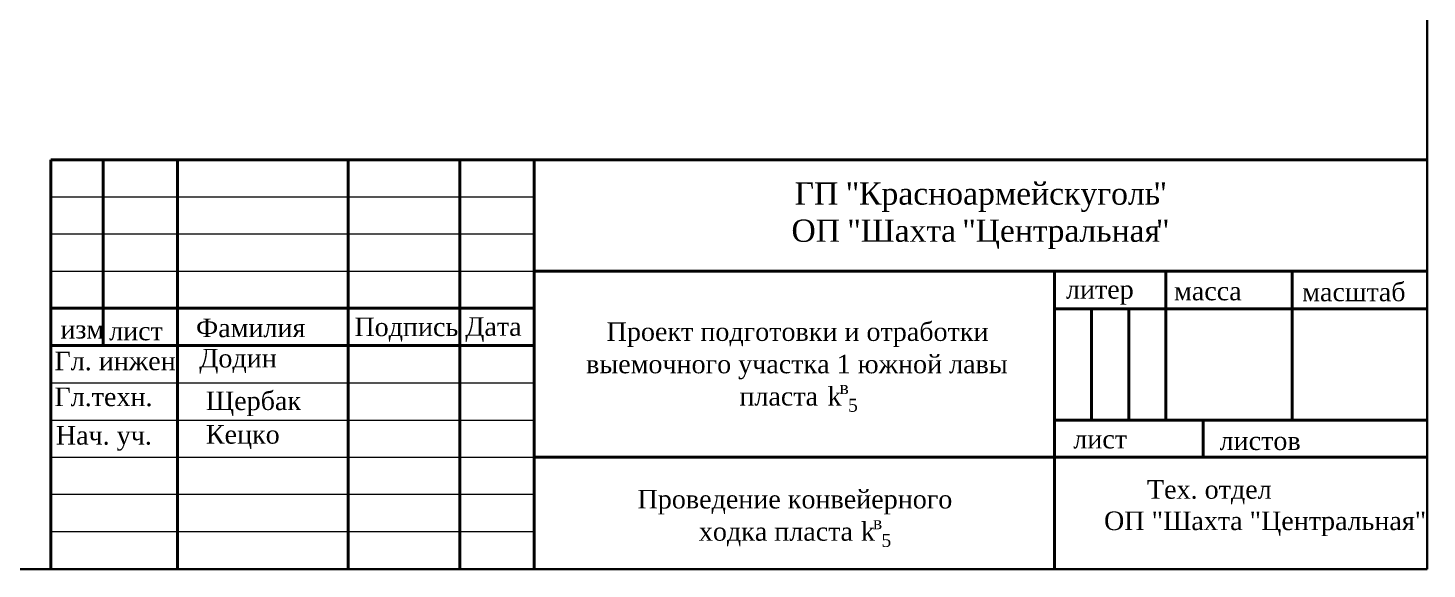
# Model space of a CAD drawing. Header units: millimetres. Extents: x -46762 to 217101, y -107409 to 31524.
# Drawn here: x 207689 to 217101, y -61407 to -57766 of the extents above; entities that cross this region are included whole.
import ezdxf

# ---------------------------------------------------------------- set-up
doc = ezdxf.new("R2010")
doc.units = ezdxf.units.MM
doc.styles.get("Standard").update_dxf_attribs({"font": 'TIMES.TTF'})

msp = doc.modelspace()

# ---------------------------------------------------------------- linework, layer by layer
at = {"color": 7, "lineweight": 30}
for p, q in [((217100.51, -61406.57), (217100.51, -43586.57)), ((191900.51, -61406.57), (217100.51, -61406.57))]:
    msp.add_line(p, q, dxfattribs=at)
at = {"lineweight": 40}
for p, q in [((207842.36, -58653.19), (207843.17, -61404.01)), ((207843.17, -58653.88), (217093.17, -58653.88)), ((208195.2, -58653.84), (208195.2, -59900.79)), ((208693.85, -61404.65), (208693.85, -58654.65)), ((209843.29, -61404.65), (209843.29, -58654.65)), ((210593.69, -61404.65), (210593.69, -58654.65)), ((211093.2, -61404.65), (211093.2, -58654.65)), ((211091.61, -59402.66), (217091.61, -59402.66)), ((214593.84, -61405.23), (214593.84, -59402.66)), ((215344.18, -60405.23), (215344.18, -59405.23)), ((216194.13, -60405.23), (216194.13, -59405.23)), ((207846.06, -59652.36), (211096.06, -59652.36)), ((214595.84, -59655.06), (217095.84, -59655.06)), ((214843.83, -60405.23), (214843.83, -59655.23)), ((215093.72, -60405.23), (215093.72, -59655.23)), ((207846.06, -59902.95), (211096.06, -59902.95)), ((214595.84, -60405.86), (217095.84, -60405.86)), ((215593.67, -60407.62), (215593.67, -60647.96)), ((211093.4, -60653.32), (217093.4, -60653.32))]:
    msp.add_line(p, q, dxfattribs=at)
at = {"lineweight": 20}
for p, q in [((207846.06, -58901.83), (211096.06, -58901.83)), ((207846.06, -59152.1), (211096.06, -59152.1)), ((207846.06, -59402.38), (211096.06, -59402.38)), ((207846.06, -60153.36), (211096.06, -60153.36)), ((207846.06, -60405.17), (211096.06, -60405.17)), ((207846.06, -60654.02), (211096.06, -60654.02)), ((207846.06, -60903.31), (211096.06, -60903.31)), ((207846.06, -61154.08), (211096.06, -61154.08))]:
    msp.add_line(p, q, dxfattribs=at)

# ---------------------------------------------------------------- texts
at = {"lineweight": 0}
for s, height, p in [('ГП ', 150, (212845.57, -58954.97)), ('"', 150, (213188.94, -58954.97)), ('Красноармейскуголь', 150, (213279.35, -58954.97)), ('"', 150, (215259.53, -58954.97)), ('ОП ', 150, (212824.7, -59204.97)), ('"', 150, (213199.97, -59204.97)), ('Шахта ', 150, (213290.38, -59204.97)), ('"', 150, (213973.33, -59204.97)), ('Центральная', 150, (214063.74, -59204.97)), ('"', 150, (215276.61, -59204.97)), ('масштаб', 125, (216261.25, -59604.73)), ('литер', 125, (214671.59, -59587.3)), ('масса', 125, (215398.68, -59598.35)), ('Фамилия', 125, (208819.07, -59846.29)), ('Подпись', 125, (209884.47, -59839.64)), ('Дата', 125, (210630.37, -59837.32)), ('Проект подготовки и отработки', 125, (211581.52, -59871.73)), ('изм', 125, (207906.47, -59855.88)), ('лист', 125, (208234.75, -59867.48)), ('Гл. инжен', 125, (207867.19, -60068.92)), ('  Додин', 125, (208746.31, -60050.33)), ('выемочного участка 1 южной лавы', 125, (211443.38, -60089.42)), (' Гл.техн.', 125, (207819.76, -60310.65)), ('Щербак', 125, (208885.43, -60337.14)), (' пласта ', 125, (212427.32, -60306.74)), ('k', 125, (213067.18, -60306.74)), ('в', 87.5, (213148.34, -60229.66)), ('5', 87.5, (213205.4, -60348.15)), (' Нач. уч.', 125, (207828.78, -60569.33)), ('   Кецко', 125, (208743.66, -60563.04)), ('лист', 125, (214720.93, -60595.1)), ('листов', 125, (215705.29, -60605.96)), ('Проведение конвейерного', 125, (211789.42, -60998.95)), ('      Тех. отдел', 125, (214933.29, -60933.62)), ('в', 87.5, (213373.07, -61139.18)), ('ОП "Шахта "Центральная"', 125, (214927.75, -61144.55)), ('ходка пласта ', 125, (212201.75, -61216.26)), ('k', 125, (213291.91, -61216.26)), ('5', 87.5, (213430.13, -61257.67))]:
    msp.add_text(s, height=height, dxfattribs=at).set_placement(p)

doc.saveas('drawing.dxf')
